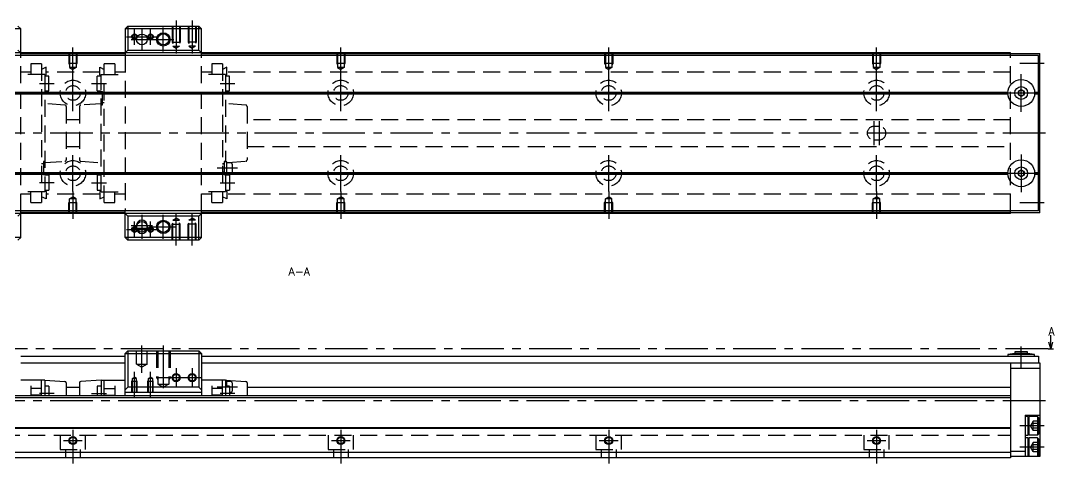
# Model space of a CAD drawing. Extents: x -2 to 751, y -8 to 279.
# Drawn here: x 365.3 to 751.1, y 8 to 173.3 of the extents above; entities that cross this region are included whole.
import ezdxf

# ---------------------------------------------------------------- set-up
doc = ezdxf.new("R2010")
doc.units = 0
doc.header["$LTSCALE"] = 0.5
doc.linetypes.add('CENTER', pattern=[50.8, 31.75, -6.35, 6.35, -6.35])
doc.linetypes.add('DASHED', pattern=[19.05, 12.7, -6.35])
for name, color, linetype in [('MSM_CENTER', 1, 'CENTER'), ('MSM_CONTINUOUS', 7, 'CONTINUOUS'), ('MSM_DASHED', 4, 'DASHED'), ('MSM_NARROW', 5, 'CONTINUOUS'), ('MSM_PART_NUMBER', 7, 'CONTINUOUS')]:
    doc.layers.add(name, color=color, linetype=linetype)
doc.styles.get("Standard").update_dxf_attribs({"font": 'txt.shx', "height": 3, "bigfont": 'bigfont.shx'})

msp = doc.modelspace()

# ---------------------------------------------------------------- linework, layer by layer
at = {"layer": 'MSM_CENTER'}
for p, q in [((407.76, 164.3), (407.76, 170.3)), ((410.51, 170.3), (410.51, 162.3)), ((413.76, 164.3), (413.76, 170.3)), ((418.51, 161.8), (418.51, 170.8)), ((423.26, 173.3), (423.26, 161.09)), ((429.26, 173.3), (429.26, 161.09)), ((404.76, 167.3), (416.76, 167.3)), ((406.51, 166.3), (423.01, 166.3)), ((384.76, 153.09), (384.76, 163.3)), ((484.76, 153.09), (484.76, 163.3)), ((584.76, 153.09), (584.76, 163.3)), ((684.76, 153.09), (684.76, 163.3)), ((747.26, 157.3), (738.26, 157.3)), ((384.76, 139.55), (384.76, 153.05)), ((484.76, 139.55), (484.76, 153.05)), ((584.76, 139.55), (584.76, 153.05)), ((684.76, 139.55), (684.76, 153.05)), ((738.76, 139.3), (738.76, 153.3)), ((372.26, 149.8), (377.76, 149.8)), ((391.76, 149.8), (397.26, 149.8)), ((439.76, 149.8), (445.26, 149.8)), ((378.01, 146.3), (391.51, 146.3)), ((478.01, 146.3), (491.51, 146.3)), ((578.01, 146.3), (591.51, 146.3)), ((678.01, 146.3), (691.51, 146.3)), ((731.76, 146.3), (745.76, 146.3)), ((683.76, 135.8), (683.76, 126.8)), ((685.76, 135.8), (685.76, 126.8)), ((747.76, 131.3), (196.26, 131.3)), ((384.76, 109.55), (384.76, 123.05)), ((484.76, 109.55), (484.76, 123.05)), ((584.76, 109.55), (584.76, 123.05)), ((684.76, 109.55), (684.76, 123.05)), ((738.76, 123.3), (738.76, 109.3)), ((378.01, 116.3), (391.51, 116.3)), ((446.26, 118.2), (438.56, 118.2)), ((478.01, 116.3), (491.51, 116.3)), ((578.01, 116.3), (591.51, 116.3)), ((678.01, 116.3), (691.51, 116.3)), ((731.76, 116.3), (745.76, 116.3)), ((377.76, 112.8), (372.26, 112.8)), ((391.76, 112.8), (397.26, 112.8)), ((439.76, 112.8), (445.26, 112.8)), ((384.76, 109.51), (384.76, 99.3)), ((484.76, 109.51), (484.76, 99.3)), ((584.76, 109.51), (584.76, 99.3)), ((684.76, 109.51), (684.76, 99.3)), ((747.26, 105.3), (738.26, 105.3)), ((410.51, 100.8), (410.51, 91.8)), ((418.51, 91.8), (418.51, 100.8)), ((423.26, 89.3), (423.26, 101.51)), ((429.26, 89.3), (429.26, 101.51)), ((406.51, 96.8), (414.51, 96.8)), ((407.76, 92.3), (407.76, 98.3)), ((413.76, 92.3), (413.76, 98.3)), ((404.76, 95.3), (416.76, 95.3)), ((406.51, 95.8), (414.51, 95.8)), ((414.01, 96.3), (423.01, 96.3)), ((748.76, 50.8), (189.76, 50.8)), ((410.51, 41.85), (410.51, 52)), ((418.51, 52), (418.51, 34.41)), ((738.76, 43.5), (738.76, 51.6)), ((423.26, 43.5), (423.26, 36.5)), ((429.26, 43.5), (429.26, 36.5)), ((407.76, 32.5), (407.76, 42.15)), ((413.76, 32.5), (413.76, 42.15)), ((419.76, 40), (432.76, 40)), ((446.26, 36.5), (438.56, 36.5)), ((747.76, 31.3), (196.26, 31.3)), ((377.76, 34.1), (372.26, 34.1)), ((391.76, 34.1), (397.26, 34.1)), ((445.26, 34.1), (439.76, 34.1)), ((384.76, 20.5), (384.76, 8)), ((484.76, 20.5), (484.76, 8)), ((584.76, 20.5), (584.76, 8)), ((684.76, 20.5), (684.76, 8)), ((747.26, 22), (738.26, 22)), ((381.26, 16.5), (388.26, 16.5)), ((481.26, 16.5), (488.26, 16.5)), ((581.26, 16.5), (588.26, 16.5)), ((681.26, 16.5), (688.26, 16.5)), ((747.26, 14), (738.26, 14))]:
    msp.add_line(p, q, dxfattribs=at)
at = {"layer": 'MSM_CONTINUOUS'}
for p, q in [((365.26, 170.3), (336.76, 170.3)), ((365.26, 170.3), (364.26, 171.3)), ((365.26, 160.3), (365.26, 170.3)), ((405.26, 171.3), (404.26, 170.3)), ((432.76, 170.3), (404.26, 170.3)), ((404.26, 170.3), (404.26, 160.3)), ((405.26, 171.3), (431.76, 171.3)), ((405.26, 171.3), (405.26, 162.3)), ((432.76, 170.3), (431.76, 171.3)), ((431.76, 162.3), (431.76, 171.3)), ((432.76, 160.3), (432.76, 170.3)), ((365.26, 161.3), (364.26, 162.3)), ((405.26, 162.3), (404.26, 161.3)), ((405.26, 162.3), (431.76, 162.3)), ((432.76, 161.3), (431.76, 162.3)), ((745.26, 160.3), (223.26, 160.3)), ((734.76, 161.3), (234.76, 161.3)), ((404.26, 161.1), (365.26, 161.1)), ((404.26, 160.4), (365.26, 160.4)), ((734.76, 161.1), (432.76, 161.1)), ((734.76, 160.4), (432.76, 160.4)), ((734.76, 160.3), (734.76, 161.3)), ((734.76, 161), (745.76, 161)), ((745.26, 102.3), (745.26, 160.3)), ((745.26, 159), (745.76, 159)), ((745.76, 101.6), (745.76, 161)), ((738.76, 147.45), (737.76, 146.88)), ((737.76, 146.88), (737.76, 145.72)), ((739.76, 146.88), (738.76, 147.45)), ((739.76, 145.72), (739.76, 146.88)), ((234.75, 146.6), (733.77, 146.6)), ((234.75, 146), (733.77, 146)), ((234.76, 146.3), (733.76, 146.3)), ((737.76, 145.72), (738.76, 145.15)), ((738.76, 145.15), (739.76, 145.72)), ((743.75, 146.6), (745.26, 146.6)), ((743.75, 146), (745.26, 146)), ((743.76, 146.3), (745.26, 146.3)), ((234.75, 116.6), (733.77, 116.6)), ((234.75, 116), (733.77, 116)), ((234.76, 116.3), (733.76, 116.3)), ((738.76, 117.45), (737.76, 116.88)), ((737.76, 116.88), (737.76, 115.72)), ((739.76, 116.88), (738.76, 117.45)), ((739.76, 115.72), (739.76, 116.88)), ((743.75, 116.6), (745.26, 116.6)), ((743.75, 116), (745.26, 116)), ((743.76, 116.3), (745.26, 116.3)), ((737.76, 115.72), (738.76, 115.15)), ((738.76, 115.15), (739.76, 115.72)), ((745.26, 102.3), (223.26, 102.3)), ((734.76, 101.3), (234.76, 101.3)), ((364.26, 100.3), (365.26, 101.3)), ((365.26, 92.3), (365.26, 102.3)), ((404.26, 102.2), (365.26, 102.2)), ((404.26, 101.5), (365.26, 101.5)), ((404.26, 92.3), (404.26, 102.3)), ((404.26, 101.3), (405.26, 100.3)), ((431.76, 100.3), (432.76, 101.3)), ((432.76, 92.3), (432.76, 102.3)), ((734.76, 102.2), (432.76, 102.2)), ((734.76, 101.5), (432.76, 101.5)), ((734.76, 101.3), (734.76, 102.3)), ((745.76, 101.6), (734.76, 101.6)), ((745.76, 103.6), (745.26, 103.6)), ((431.76, 100.3), (405.26, 100.3)), ((405.26, 100.3), (405.26, 91.3)), ((408.51, 96.8), (408.51, 95.8)), ((412.51, 95.8), (412.51, 96.8)), ((431.76, 91.3), (431.76, 100.3)), ((365.26, 92.3), (336.76, 92.3)), ((364.26, 91.3), (365.26, 92.3)), ((404.26, 92.3), (405.26, 91.3)), ((432.76, 92.3), (404.26, 92.3)), ((431.76, 91.3), (405.26, 91.3)), ((431.76, 91.3), (432.76, 92.3)), ((749.76, 50.8), (749.76, 55.8)), ((748.76, 50.8), (750.76, 50.8)), ((749.76, 50.8), (749.09, 53.3)), ((750.43, 53.3), (749.76, 50.8)), ((365.26, 48), (404.26, 48)), ((405.26, 50), (404.26, 49)), ((404.26, 33.2), (404.26, 49)), ((404.26, 49), (432.76, 49)), ((405.26, 50), (431.76, 50)), ((405.26, 50), (405.26, 36.5)), ((432.76, 49), (431.76, 50)), ((431.76, 50), (431.76, 36.5)), ((432.76, 49), (432.76, 33.2)), ((432.76, 48), (745.26, 48)), ((736.36, 49), (733.76, 48.6)), ((743.76, 48.6), (733.76, 48.6)), ((733.76, 48.6), (733.76, 48)), ((741.16, 49.6), (736.36, 49.6)), ((736.36, 49.6), (736.36, 49)), ((741.16, 49), (736.36, 49)), ((741.16, 49), (741.16, 49.6)), ((743.76, 48.6), (741.16, 49)), ((743.76, 48), (743.76, 48.6)), ((745.26, 48), (745.26, 45.5)), ((365.26, 45.5), (404.26, 45.5)), ((432.76, 45.5), (745.76, 45.5)), ((734.76, 45.5), (734.76, 10)), ((734.76, 43.5), (745.76, 43.5)), ((745.76, 45.5), (745.76, 10.5)), ((374.26, 39), (365.26, 39)), ((373.06, 33.2), (373.06, 39)), ((374.26, 39), (374.26, 33.2)), ((374.26, 39), (381.79, 38.53)), ((395.26, 39), (387.73, 38.53)), ((395.26, 39), (395.26, 33.2)), ((395.26, 39), (404.26, 39)), ((396.46, 33.2), (396.46, 39)), ((441.76, 39), (432.76, 39)), ((440.56, 33.2), (440.56, 39)), ((441.76, 39), (441.76, 33.2)), ((441.76, 39), (449.29, 38.53)), ((442.26, 38.9), (441.76, 38.9)), ((442.26, 36.85), (442.26, 38.9)), ((369.06, 37), (369.06, 33.2)), ((373.06, 36), (369.06, 36)), ((375.76, 36.85), (374.26, 36.85)), ((375.76, 36.85), (375.76, 33.2)), ((382.26, 38.03), (382.26, 33.2)), ((387.26, 36.3), (382.26, 36.3)), ((387.26, 38.03), (387.26, 33.2)), ((393.76, 36.85), (393.76, 33.2)), ((395.26, 36.85), (393.76, 36.85)), ((396.46, 36), (400.46, 36)), ((400.46, 37), (400.46, 33.2)), ((404.26, 35.5), (405.26, 36.5)), ((431.76, 36.5), (405.26, 36.5)), ((431.76, 36.5), (432.76, 35.5)), ((436.56, 37), (436.56, 33.2)), ((440.56, 36), (436.56, 36)), ((443.26, 36.85), (441.76, 36.85)), ((443.76, 38.5), (442.26, 38.5)), ((443.26, 36.85), (443.26, 33.2)), ((444.26, 38), (444.26, 35)), ((449.76, 38.03), (449.76, 33.2)), ((734.76, 36.3), (449.76, 36.3)), ((734.76, 33.2), (234.76, 33.2)), ((734.76, 32.5), (234.76, 32.5)), ((373.06, 33.5), (369.06, 33.5)), ((396.46, 33.5), (400.46, 33.5)), ((432.76, 34.5), (404.26, 34.5)), ((440.56, 33.5), (436.56, 33.5)), ((443.76, 34.5), (443.26, 34.5)), ((740.26, 26), (740.26, 10.5)), ((740.26, 26), (745.76, 26)), ((741.26, 25.5), (740.26, 25.5)), ((741.26, 25.1), (741.66, 25.5)), ((741.26, 25.5), (741.26, 18.5)), ((741.66, 25.5), (741.66, 18.5)), ((744.86, 25.5), (741.66, 25.5)), ((745.26, 25.1), (744.86, 25.5)), ((744.86, 25.5), (744.86, 18.5)), ((745.26, 25.1), (745.26, 18.9)), ((734.76, 21.2), (234.76, 21.2)), ((734.76, 21), (234.76, 21)), ((740.26, 18.5), (741.26, 18.5)), ((741.26, 17.5), (740.26, 17.5)), ((741.66, 18.5), (741.26, 18.9)), ((741.26, 17.5), (741.26, 10.5)), ((741.26, 17.1), (741.66, 17.5)), ((744.86, 18.5), (741.66, 18.5)), ((741.66, 17.5), (741.66, 10.5)), ((744.86, 17.5), (741.66, 17.5)), ((744.86, 18.5), (745.26, 18.9)), ((744.86, 17.5), (744.86, 10.5)), ((745.26, 17.1), (744.86, 17.5)), ((745.26, 17.1), (745.26, 10.9)), ((734.76, 12), (234.76, 12)), ((734.76, 12.5), (740.26, 12.5)), ((734.76, 10), (234.76, 10)), ((745.76, 10.5), (734.76, 10.5)), ((741.66, 10.5), (741.26, 10.9)), ((744.86, 10.5), (745.26, 10.9))]:
    msp.add_line(p, q, dxfattribs=at)
for centre, radius in [((410.51, 166.3), 2), ((418.51, 166.3), 2.07), ((738.76, 146.3), 5), ((738.76, 146.3), 2.4), ((738.76, 146.3), 1.15), ((738.76, 116.3), 5), ((738.76, 116.3), 2.4), ((738.76, 116.3), 1.15), ((410.51, 96.3), 2), ((418.51, 96.3), 2.07), ((423.26, 40), 1.23), ((429.26, 40), 1.23), ((384.76, 16.5), 1.23), ((484.76, 16.5), 1.23), ((584.76, 16.5), 1.23), ((684.76, 16.5), 1.23)]:
    msp.add_circle(centre, radius, dxfattribs=at)
for centre, radius, start, end in [((410.51, 96.8), 2, 0, 180), ((410.51, 95.8), 2, 180, 0), ((381.76, 38.03), 0.5, 0, 86.4237), ((387.76, 38.03), 0.5, 93.5763, 180), ((443.76, 38), 0.5, 0, 90), ((443.76, 35), 0.5, 270, 0), ((449.26, 38.03), 0.5, 0, 86.4237)]:
    msp.add_arc(centre, radius, start, end, dxfattribs=at)
at = {"layer": 'MSM_DASHED'}
for p, q in [((421.76, 171.3), (421.76, 165.3)), ((422.03, 171.3), (422.03, 163.8)), ((424.49, 171.3), (424.49, 163.8)), ((424.76, 171.3), (424.76, 165.3)), ((427.76, 171.3), (427.76, 165.3)), ((428.03, 171.3), (428.03, 163.8)), ((430.49, 171.3), (430.49, 163.8)), ((430.76, 171.3), (430.76, 165.3)), ((421.76, 165.3), (424.76, 165.3)), ((421.76, 165.3), (422.03, 164.83)), ((422.03, 163.8), (423.26, 163.09)), ((422.03, 163.8), (424.49, 163.8)), ((424.49, 163.8), (423.26, 163.09)), ((424.76, 165.3), (424.49, 164.83)), ((430.76, 165.3), (427.76, 165.3)), ((427.76, 165.3), (428.03, 164.83)), ((428.03, 163.8), (429.26, 163.09)), ((430.49, 163.8), (428.03, 163.8)), ((430.49, 163.8), (429.26, 163.09)), ((430.76, 165.3), (430.49, 164.83)), ((365.26, 102.3), (365.26, 160.3)), ((383.26, 161.3), (383.26, 157.3)), ((383.53, 161.3), (383.53, 155.8)), ((385.99, 161.3), (385.99, 155.8)), ((386.26, 161.3), (386.26, 157.3)), ((404.26, 160.3), (404.26, 102.3)), ((432.76, 102.3), (432.76, 160.3)), ((483.26, 161.3), (483.26, 157.3)), ((483.53, 161.3), (483.53, 155.8)), ((485.99, 161.3), (485.99, 155.8)), ((486.26, 161.3), (486.26, 157.3)), ((583.26, 161.3), (583.26, 157.3)), ((583.53, 161.3), (583.53, 155.8)), ((585.99, 161.3), (585.99, 155.8)), ((586.26, 161.3), (586.26, 157.3)), ((683.26, 161.3), (683.26, 157.3)), ((683.53, 161.3), (683.53, 155.8)), ((685.99, 161.3), (685.99, 155.8)), ((686.26, 161.3), (686.26, 157.3)), ((734.76, 102.3), (734.76, 160.3)), ((373.06, 157.2), (369.06, 157.2)), ((369.06, 157.2), (369.06, 153.25)), ((373.06, 157.2), (373.06, 105.4)), ((374.76, 155.89), (373.06, 155.04)), ((374.76, 153.1), (374.76, 155.89)), ((383.26, 157.3), (383.53, 156.83)), ((386.26, 157.3), (383.26, 157.3)), ((385.99, 155.8), (383.53, 155.8)), ((383.53, 155.8), (384.76, 155.09)), ((385.99, 155.8), (384.76, 155.09)), ((386.26, 157.3), (385.99, 156.83)), ((394.76, 155.89), (396.46, 155.04)), ((394.76, 153.1), (394.76, 155.89)), ((396.46, 105.4), (396.46, 157.2)), ((400.46, 157.2), (396.46, 157.2)), ((400.46, 157.2), (400.46, 153.25)), ((440.56, 157.2), (436.56, 157.2)), ((436.56, 157.2), (436.56, 153.25)), ((440.56, 157.2), (440.56, 105.4)), ((442.26, 155.89), (440.56, 155.04)), ((442.26, 153.1), (442.26, 155.89)), ((483.26, 157.3), (483.53, 156.83)), ((486.26, 157.3), (483.26, 157.3)), ((485.99, 155.8), (483.53, 155.8)), ((483.53, 155.8), (484.76, 155.09)), ((485.99, 155.8), (484.76, 155.09)), ((486.26, 157.3), (485.99, 156.83)), ((583.26, 157.3), (583.53, 156.83)), ((586.26, 157.3), (583.26, 157.3)), ((585.99, 155.8), (583.53, 155.8)), ((583.53, 155.8), (584.76, 155.09)), ((585.99, 155.8), (584.76, 155.09)), ((586.26, 157.3), (585.99, 156.83)), ((683.26, 157.3), (683.53, 156.83)), ((686.26, 157.3), (683.26, 157.3)), ((685.99, 155.8), (683.53, 155.8)), ((683.53, 155.8), (684.76, 155.09)), ((685.99, 155.8), (684.76, 155.09)), ((686.26, 157.3), (685.99, 156.83)), ((369.06, 154.05), (365.26, 154.05)), ((374.26, 153.25), (365.26, 153.25)), ((374.26, 153.25), (374.26, 109.35)), ((374.26, 152.8), (374.76, 153.1)), ((375.76, 152.55), (374.26, 152.55)), ((394.76, 154.05), (374.76, 154.05)), ((375.76, 147.05), (375.76, 152.55)), ((393.76, 147.05), (393.76, 152.55)), ((395.26, 152.55), (393.76, 152.55)), ((395.26, 152.8), (394.76, 153.1)), ((395.26, 153.25), (404.26, 153.25)), ((395.26, 109.35), (395.26, 153.25)), ((404.26, 154.05), (400.46, 154.05)), ((436.56, 154.05), (432.76, 154.05)), ((441.76, 153.25), (432.76, 153.25)), ((441.76, 153.25), (441.76, 120.6)), ((441.76, 152.8), (442.26, 153.1)), ((443.26, 152.55), (441.76, 152.55)), ((734.76, 154.05), (442.26, 154.05)), ((443.26, 147.05), (443.26, 152.55)), ((374.26, 147.05), (375.76, 147.05)), ((393.76, 147.05), (395.26, 147.05)), ((395.26, 146.9), (395.76, 146.9)), ((395.76, 141.9), (395.76, 146.9)), ((441.76, 147.05), (443.26, 147.05)), ((395.76, 146.1), (396.46, 146.1)), ((381.79, 141.79), (374.26, 142.3)), ((382.26, 141.29), (382.26, 121.31)), ((387.26, 141.29), (387.26, 121.31)), ((395.26, 142.3), (387.73, 141.79)), ((395.26, 141.9), (395.76, 141.9)), ((395.76, 142.7), (396.46, 142.7)), ((449.29, 141.79), (441.76, 142.3)), ((449.76, 141.29), (449.76, 121.31)), ((387.26, 136.3), (382.26, 136.3)), ((734.76, 136.3), (449.76, 136.3)), ((685.76, 133.8), (683.76, 133.8)), ((683.76, 128.8), (685.76, 128.8)), ((382.26, 126.3), (387.26, 126.3)), ((449.76, 126.3), (734.76, 126.3)), ((373.76, 119.9), (373.06, 119.9)), ((373.76, 120.7), (373.76, 115.7)), ((374.26, 120.7), (373.76, 120.7)), ((374.26, 120.3), (381.79, 120.81)), ((387.73, 120.81), (395.26, 120.3)), ((441.26, 119.9), (440.56, 119.9)), ((441.26, 119.7), (440.56, 119.7)), ((441.26, 120.7), (441.26, 115.7)), ((441.76, 120.7), (441.26, 120.7)), ((442.26, 120.6), (441.26, 120.6)), ((442.26, 115.8), (442.26, 120.6)), ((442.26, 120.31), (442.76, 120.31)), ((443.76, 120.2), (442.26, 120.2)), ((442.76, 120.31), (449.3, 120.81)), ((444.26, 119.7), (444.26, 116.7)), ((373.76, 116.5), (373.06, 116.5)), ((441.26, 116.7), (440.56, 116.7)), ((441.26, 116.5), (440.56, 116.5)), ((441.26, 115.8), (442.26, 115.8)), ((441.76, 115.8), (441.76, 109.35)), ((443.76, 116.2), (442.26, 116.2)), ((374.26, 115.7), (373.76, 115.7)), ((375.76, 115.55), (374.26, 115.55)), ((375.76, 115.55), (375.76, 110.05)), ((393.76, 115.55), (393.76, 110.05)), ((395.26, 115.55), (393.76, 115.55)), ((441.76, 115.7), (441.26, 115.7)), ((443.26, 115.55), (441.76, 115.55)), ((443.26, 115.55), (443.26, 110.05)), ((374.26, 109.35), (365.26, 109.35)), ((369.06, 108.55), (365.26, 108.55)), ((369.06, 105.4), (369.06, 109.35)), ((374.26, 110.05), (375.76, 110.05)), ((374.26, 109.8), (374.76, 109.5)), ((374.76, 109.5), (374.76, 106.71)), ((394.76, 108.55), (374.76, 108.55)), ((393.76, 110.05), (395.26, 110.05)), ((395.26, 109.8), (394.76, 109.5)), ((394.76, 109.5), (394.76, 106.71)), ((395.26, 109.35), (404.26, 109.35)), ((400.46, 105.4), (400.46, 109.35)), ((404.26, 108.55), (400.46, 108.55)), ((441.76, 109.35), (432.76, 109.35)), ((436.56, 108.55), (432.76, 108.55)), ((436.56, 105.4), (436.56, 109.35)), ((441.76, 110.05), (443.26, 110.05)), ((441.76, 109.8), (442.26, 109.5)), ((442.26, 109.5), (442.26, 106.71)), ((734.76, 108.55), (442.26, 108.55)), ((369.06, 105.4), (373.06, 105.4)), ((374.76, 106.71), (373.06, 107.56)), ((383.26, 105.3), (383.53, 105.77)), ((383.26, 101.3), (383.26, 105.3)), ((386.26, 105.3), (383.26, 105.3)), ((383.53, 106.8), (384.76, 107.51)), ((383.53, 101.3), (383.53, 106.8)), ((385.99, 106.8), (383.53, 106.8)), ((385.99, 106.8), (384.76, 107.51)), ((385.99, 101.3), (385.99, 106.8)), ((386.26, 105.3), (385.99, 105.77)), ((386.26, 101.3), (386.26, 105.3)), ((394.76, 106.71), (396.46, 107.56)), ((396.46, 105.4), (400.46, 105.4)), ((436.56, 105.4), (440.56, 105.4)), ((442.26, 106.71), (440.56, 107.56)), ((483.26, 105.3), (483.53, 105.77)), ((483.26, 101.3), (483.26, 105.3)), ((486.26, 105.3), (483.26, 105.3)), ((483.53, 106.8), (484.76, 107.51)), ((483.53, 101.3), (483.53, 106.8)), ((485.99, 106.8), (483.53, 106.8)), ((485.99, 106.8), (484.76, 107.51)), ((485.99, 101.3), (485.99, 106.8)), ((486.26, 105.3), (485.99, 105.77)), ((486.26, 101.3), (486.26, 105.3)), ((583.26, 105.3), (583.53, 105.77)), ((583.26, 101.3), (583.26, 105.3)), ((586.26, 105.3), (583.26, 105.3)), ((583.53, 106.8), (584.76, 107.51)), ((583.53, 101.3), (583.53, 106.8)), ((585.99, 106.8), (583.53, 106.8)), ((585.99, 106.8), (584.76, 107.51)), ((585.99, 101.3), (585.99, 106.8)), ((586.26, 105.3), (585.99, 105.77)), ((586.26, 101.3), (586.26, 105.3)), ((683.26, 105.3), (683.53, 105.77)), ((683.26, 101.3), (683.26, 105.3)), ((686.26, 105.3), (683.26, 105.3)), ((683.53, 106.8), (684.76, 107.51)), ((683.53, 101.3), (683.53, 106.8)), ((685.99, 106.8), (683.53, 106.8)), ((685.99, 106.8), (684.76, 107.51)), ((685.99, 101.3), (685.99, 106.8)), ((686.26, 105.3), (685.99, 105.77)), ((686.26, 101.3), (686.26, 105.3)), ((421.76, 97.3), (422.03, 97.77)), ((421.76, 91.3), (421.76, 97.3)), ((421.76, 97.3), (424.76, 97.3)), ((422.03, 98.8), (423.26, 99.51)), ((422.03, 91.3), (422.03, 98.8)), ((422.03, 98.8), (424.49, 98.8)), ((424.49, 98.8), (423.26, 99.51)), ((424.49, 91.3), (424.49, 98.8)), ((424.76, 97.3), (424.49, 97.77)), ((424.76, 91.3), (424.76, 97.3)), ((427.76, 97.3), (428.03, 97.77)), ((427.76, 91.3), (427.76, 97.3)), ((430.76, 97.3), (427.76, 97.3)), ((428.03, 98.8), (429.26, 99.51)), ((428.03, 91.3), (428.03, 98.8)), ((430.49, 98.8), (428.03, 98.8)), ((430.49, 98.8), (429.26, 99.51)), ((430.49, 91.3), (430.49, 98.8)), ((430.76, 97.3), (430.49, 97.77)), ((430.76, 91.3), (430.76, 97.3)), ((408.51, 45), (408.51, 50)), ((412.51, 45), (412.51, 50)), ((416.01, 50), (416.01, 40)), ((416.44, 50), (416.44, 37.6)), ((420.58, 50), (420.58, 37.6)), ((421.01, 50), (421.01, 40)), ((408.51, 45), (412.51, 45)), ((408.51, 45), (410.51, 43.85)), ((412.51, 45), (410.51, 43.85)), ((406.76, 38.5), (406.98, 38.87)), ((406.98, 39.7), (407.76, 40.15)), ((406.98, 34.5), (406.98, 39.7)), ((408.54, 39.7), (406.98, 39.7)), ((408.54, 39.7), (407.76, 40.15)), ((408.54, 34.5), (408.54, 39.7)), ((408.76, 38.5), (408.54, 38.87)), ((412.76, 38.5), (412.98, 38.87)), ((412.98, 39.7), (413.76, 40.15)), ((412.98, 34.5), (412.98, 39.7)), ((414.54, 39.7), (412.98, 39.7)), ((414.54, 39.7), (413.76, 40.15)), ((414.54, 34.5), (414.54, 39.7)), ((414.76, 38.5), (414.54, 38.87)), ((416.01, 40), (421.01, 40)), ((416.01, 40), (416.44, 39.25)), ((421.01, 40), (420.58, 39.25)), ((406.76, 34.5), (406.76, 38.5)), ((408.76, 38.5), (406.76, 38.5)), ((408.76, 34.5), (408.76, 38.5)), ((412.76, 34.5), (412.76, 38.5)), ((414.76, 38.5), (412.76, 38.5)), ((414.76, 34.5), (414.76, 38.5)), ((416.44, 37.6), (420.58, 37.6)), ((416.44, 37.6), (418.51, 36.41)), ((420.58, 37.6), (418.51, 36.41)), ((743.26, 23.73), (742.26, 22)), ((743.26, 20.27), (743.26, 23.73)), ((745.26, 23.73), (743.26, 23.73)), ((743.26, 20.27), (742.26, 22)), ((745.26, 22.87), (743.26, 22.87)), ((745.26, 21.13), (743.26, 21.13)), ((745.26, 20.27), (743.26, 20.27)), ((234.76, 18.5), (734.76, 18.5)), ((380.01, 18.5), (380.01, 13.2)), ((389.51, 13.2), (389.51, 18.5)), ((480.01, 18.5), (480.01, 13.2)), ((489.51, 13.2), (489.51, 18.5)), ((580.01, 18.5), (580.01, 13.2)), ((589.51, 13.2), (589.51, 18.5)), ((680.01, 18.5), (680.01, 13.2)), ((689.51, 13.2), (689.51, 18.5)), ((743.26, 15.73), (742.26, 14)), ((743.26, 12.27), (743.26, 15.73)), ((745.26, 15.73), (743.26, 15.73)), ((380.01, 13.2), (389.51, 13.2)), ((382.01, 13.2), (382.01, 10)), ((387.51, 13.2), (387.51, 10)), ((480.01, 13.2), (489.51, 13.2)), ((482.01, 13.2), (482.01, 10)), ((487.51, 13.2), (487.51, 10)), ((580.01, 13.2), (589.51, 13.2)), ((582.01, 13.2), (582.01, 10)), ((587.51, 13.2), (587.51, 10)), ((680.01, 13.2), (689.51, 13.2)), ((682.01, 13.2), (682.01, 10)), ((687.51, 13.2), (687.51, 10)), ((743.26, 12.27), (742.26, 14)), ((745.26, 14.87), (743.26, 14.87)), ((745.26, 13.13), (743.26, 13.13)), ((745.26, 12.27), (743.26, 12.27))]:
    msp.add_line(p, q, dxfattribs=at)
for centre, radius in [((407.76, 167.3), 1), ((407.76, 167.3), 0.783), ((413.76, 167.3), 1), ((413.76, 167.3), 0.783), ((384.76, 146.3), 4.75), ((484.76, 146.3), 4.75), ((584.76, 146.3), 4.75), ((684.76, 146.3), 4.75), ((384.76, 146.3), 2.75), ((484.76, 146.3), 2.75), ((584.76, 146.3), 2.75), ((684.76, 146.3), 2.75), ((384.76, 116.3), 4.75), ((484.76, 116.3), 4.75), ((584.76, 116.3), 4.75), ((684.76, 116.3), 4.75), ((384.76, 116.3), 2.75), ((484.76, 116.3), 2.75), ((584.76, 116.3), 2.75), ((684.76, 116.3), 2.75), ((407.76, 95.3), 1), ((407.76, 95.3), 0.783), ((413.76, 95.3), 1), ((413.76, 95.3), 0.783)]:
    msp.add_circle(centre, radius, dxfattribs=at)
for centre, radius, start, end in [((381.76, 141.29), 0.5, 0, 86.1409), ((387.76, 141.29), 0.5, 93.8591, 180), ((449.26, 141.29), 0.5, 0, 86.1409), ((683.76, 131.3), 2.5, 90, 270), ((685.76, 131.3), 2.5, 270, 90), ((381.76, 121.31), 0.5, 273.8591, 0), ((387.76, 121.31), 0.5, 180, 266.1409), ((443.76, 119.7), 0.5, 0, 90), ((449.26, 121.31), 0.5, 274.3825, 0), ((443.76, 116.7), 0.5, 270, 0)]:
    msp.add_arc(centre, radius, start, end, dxfattribs=at)
at = {"layer": 'MSM_NARROW'}
for centre, radius in [((418.51, 166.3), 2.5), ((418.51, 96.3), 2.5), ((423.26, 40), 1.5), ((429.26, 40), 1.5), ((384.76, 16.5), 1.5), ((484.76, 16.5), 1.5), ((584.76, 16.5), 1.5), ((684.76, 16.5), 1.5)]:
    msp.add_circle(centre, radius, dxfattribs=at)

# ---------------------------------------------------------------- texts
at = {"layer": 'MSM_PART_NUMBER'}
for s, p in [('A-A', (465.26, 78.1)), ('A', (748.93, 55.79))]:
    msp.add_text(s, height=3, dxfattribs=at).set_placement(p)

doc.saveas('drawing.dxf')
